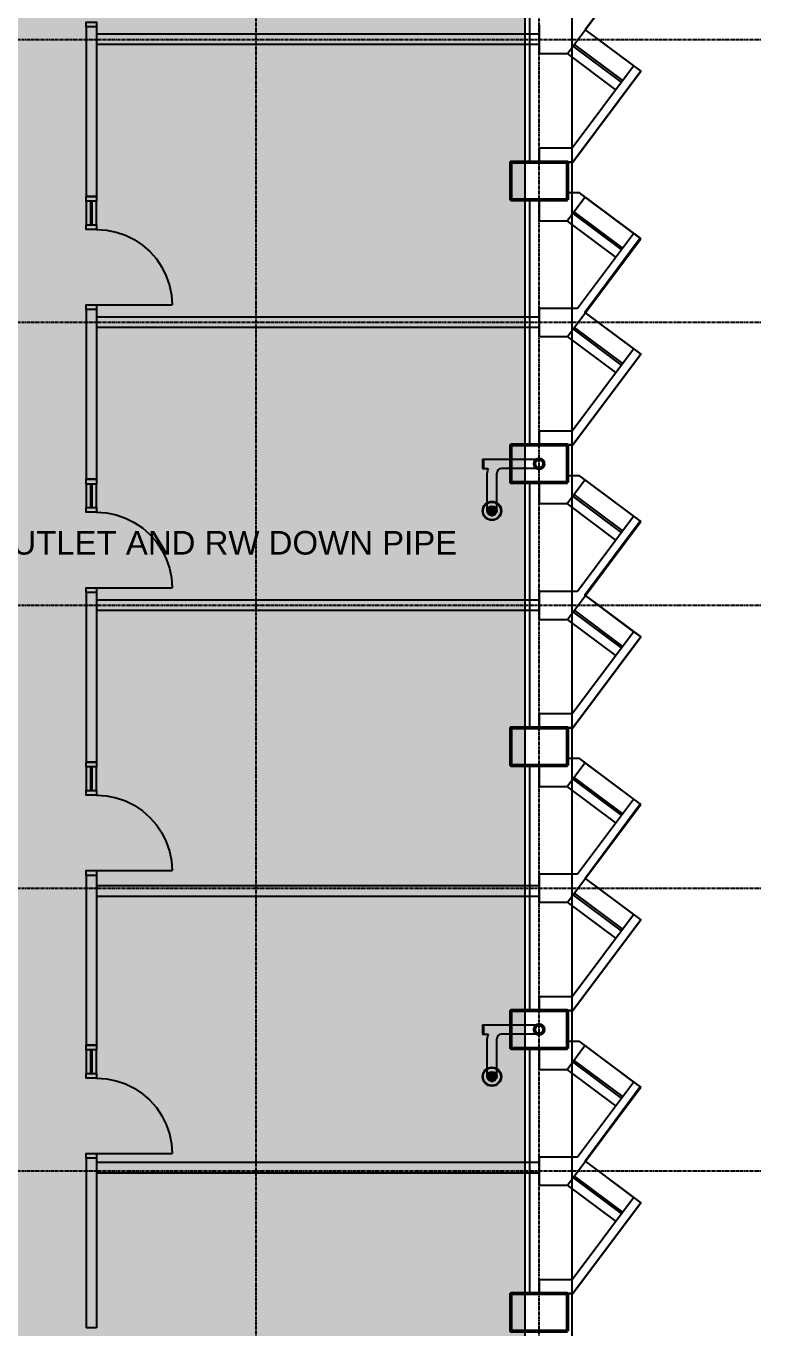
# Model space of a CAD drawing. Header units: millimetres. Extents: x -49883 to 118742, y -18440 to 67826.
# Drawn here: x 40030 to 47817, y 39611 to 53418 of the extents above; entities that cross this region are included whole.
import ezdxf

# ---------------------------------------------------------------- set-up
doc = ezdxf.new("R2010")
doc.units = ezdxf.units.MM
doc.linetypes.add('PCENTRE', pattern=[50.8, 31.75, -6.35, 6.35, -6.35])
doc.linetypes.add('PCENTRE2', pattern=[28.575, 19.05, -3.175, 3.175, -3.175])
for name, color, linetype in [('Boundaries_and_building_grids', 140, 'PCENTRE2'), ('Fourth Floor - Hatch', 1, 'Continuous'), ('Fourth Floor - Roofs', 2, 'Continuous'), ('Fourth Floor - Structural Members', 5, 'Continuous'), ('Fourth Floor - Text and Leaders', 1, 'Continuous'), ('Third Floor - Curtain Walls', 1, 'Continuous'), ('Third Floor - Doors Windows and Openings', 1, 'Continuous'), ('Third Floor - Structural Members', 5, 'Continuous'), ('Third Floor - Walls', 3, 'Continuous')]:
    doc.layers.add(name, color=color, linetype=linetype)
doc.styles.add('Arial1', font='arial.ttf')

# ---------------------------------------------------------------- blocks, each defined once
blk = doc.blocks.new('OffSetFullbore')
at = {"layer": 'Fourth Floor - Roofs', "linetype": 'Continuous'}
h = blk.add_hatch(dxfattribs=at)
h.set_pattern_fill('lines', color=256, scale=6.25, style=0)
h.set_pattern_definition([(0, (-14818.7696, 134.024), (0, 6.25), [])])
h.paths.add_polyline_path([(-550, -500, -1), (-450, -500, -1)])
at = {"layer": 'Fourth Floor - Roofs', "linetype": 'Continuous', "lineweight": -3}
for p, q in [((-600, 50), (0, 50)), ((-600, 50), (-600, -50)), ((-590, 50), (-590, -50)), ((-600, -50), (-541, -50)), ((-550, -500), (-550, -100)), ((-450, -500), (-450, -100)), ((0, -50), (-400, -50))]:
    blk.add_line(p, q, dxfattribs=at)
at = {"layer": 'Fourth Floor - Roofs', "linetype": 'Continuous'}
for radius in [100, 93.8, 50, 50]:
    blk.add_circle((-500, -500), radius, dxfattribs=at)
at = {"layer": 'Fourth Floor - Roofs', "linetype": 'Continuous', "lineweight": -3}
for centre, radius, start, end in [((0, 0), 50, 270, 90), ((-400, -100), 150, 160.5288, 180), ((-400, -100), 50, 90, 180)]:
    blk.add_arc(centre, radius, start, end, dxfattribs=at)

msp = doc.modelspace()

# ---------------------------------------------------------------- hatches: boundary and pattern name
at = {"layer": 'Fourth Floor - Hatch', "linetype": 'Continuous'}
h = msp.add_hatch(dxfattribs=at)
h.set_pattern_fill('ANGLE', color=61, scale=45, style=0)
h.set_pattern_definition([(0, (0, 0), (0, 314.325), [228.6, -85.725]), (90, (0, 0), (-314.325, 2e-14), [228.6, -85.725])])
h.paths.add_polyline_path([(33617, 65176), (45317, 65176), (45317, 36986), (33617, 36986), (33617, 37026), (33127, 37026), (33127, 42526), (33617, 42526)])
h.paths.add_polyline_path([(36537, 44491), (38297, 44491), (38297, 41261), (36537, 41261)])

# ---------------------------------------------------------------- linework, layer by layer
at = {"layer": 'Boundaries_and_building_grids', "color": 140, "linetype": 'PCENTRE', "lineweight": -3}
for p, q in [((42467, -6274), (42467, 67826)), ((45467, -6274), (45467, 67826)), ((-49883, 53276), (47817, 53276)), ((-49883, 50276), (47817, 50276)), ((-49883, 47276), (47817, 47276)), ((-49883, 44276), (47817, 44276)), ((-49883, 41276), (47817, 41276))]:
    msp.add_line(p, q, dxfattribs=at)
at = {"layer": 'Fourth Floor - Roofs', "color": 3, "linetype": 'Continuous'}
msp.add_line((45817, -4124, 13800), (45817, 65676, 13800), dxfattribs=at)
at = {"layer": 'Fourth Floor - Roofs', "color": 3, "linetype": 'Continuous', "lineweight": -3}
msp.add_line((45317, -3624, 13800), (45317, 65176, 13800), dxfattribs=at)
at = {"layer": 'Fourth Floor - Roofs', "color": 1, "linetype": 'Continuous', "lineweight": -3, "elevation": 13800}
for points in [[(46538, 54167), (45956, 53378), (46543, 52939), (45823, 51976), (45767, 51976)], [(45767, 51653), (45887, 51653), (46538, 51167), (45951, 50381), (46543, 49939), (45823, 48976), (45767, 48976), (45767, 48653), (45887, 48653), (46538, 48167), (45951, 47381), (46543, 46939), (45823, 45976), (45767, 45976), (45767, 45653), (45887, 45653), (46538, 45167), (45956, 44378), (46543, 43939), (45823, 42976), (45767, 42976), (45767, 42653), (45887, 42653), (46538, 42167), (45956, 41378), (46543, 40939), (45823, 39976), (45767, 39976)]]:
    msp.add_lwpolyline(points, dxfattribs=at)
at = {"layer": 'Fourth Floor - Structural Members', "color": 8, "linetype": 'Continuous', "lineweight": 50, "elevation": 13800}
for points in [[(45767, 51576), (45767, 51976), (45167, 51976), (45167, 51576), (45767, 51576)], [(45767, 48576), (45767, 48976), (45167, 48976), (45167, 48576), (45767, 48576)], [(45767, 45576), (45767, 45976), (45167, 45976), (45167, 45576), (45767, 45576)], [(45767, 42576), (45767, 42976), (45167, 42976), (45167, 42576), (45767, 42576)], [(45767, 39576), (45767, 39976), (45167, 39976), (45167, 39576), (45767, 39576)]]:
    msp.add_lwpolyline(points, dxfattribs=at)
at = {"layer": 'Fourth Floor - Structural Members', "color": 8, "linetype": 'Continuous', "lineweight": 50}
for centre in [(45467, 48776, 13800), (45467, 42776, 13800)]:
    msp.add_circle(centre, 50, dxfattribs=at)
at = {"layer": 'Third Floor - Curtain Walls', "color": 3, "linetype": 'Continuous'}
for p, q in [((45767, 53126, 10350), (46543, 54163, 10350)), ((45467, 53426, 10350), (45467, 53126, 10350)), ((45467, 53126, 10350), (45767, 53126, 10350)), ((45817, 52126, 10350), (46467, 52995, 10350)), ((45823, 51976, 10350), (46543, 52939, 10350)), ((46467, 52995, 10350), (46543, 52939, 10350)), ((45467, 52126, 10350), (45817, 52126, 10350)), ((45467, 52126, 10350), (45467, 51976, 10350)), ((45367, 51976, 10350), (45823, 51976, 10350)), ((45767, 51653, 10350), (45887, 51653, 10350)), ((45887, 51653, 10350), (45951, 51605, 10350)), ((45467, 51576, 10350), (45467, 51353, 10350)), ((45763, 51353, 10350), (45951, 51605, 10350)), ((45467, 51353, 10350), (45763, 51353, 10350)), ((45767, 50126, 10350), (46543, 51163, 10350)), ((45874, 50426, 10350), (46467, 51219, 10350)), ((46467, 51219, 10350), (46543, 51163, 10350)), ((45467, 50426, 10350), (45874, 50426, 10350)), ((45467, 50426, 10350), (45467, 50126, 10350)), ((45467, 50126, 10350), (45767, 50126, 10350)), ((45817, 49126, 10350), (46467, 49995, 10350)), ((46467, 49995, 10350), (46543, 49939, 10350)), ((45823, 48976, 10350), (46543, 49939, 10350)), ((45467, 49126, 10350), (45817, 49126, 10350)), ((45467, 49126, 10350), (45467, 48976, 10350)), ((45367, 48976, 10350), (45823, 48976, 10350)), ((45167, 48721, 10350), (45167, 48831, 10350)), ((45763, 48353, 10350), (45951, 48605, 10350)), ((45767, 48653, 10350), (45887, 48653, 10350)), ((45887, 48653, 10350), (45951, 48605, 10350)), ((45467, 48576, 10350), (45467, 48353, 10350)), ((45467, 48353, 10350), (45763, 48353, 10350)), ((45874, 47426, 10350), (46467, 48219, 10350)), ((46467, 48219, 10350), (46543, 48163, 10350)), ((45767, 47126, 10350), (46543, 48163, 10350)), ((45467, 47426, 10350), (45874, 47426, 10350)), ((45467, 47426, 10350), (45467, 47126, 10350)), ((45467, 47126, 10350), (45767, 47126, 10350)), ((45817, 46126, 10350), (46467, 46995, 10350)), ((46467, 46995, 10350), (46543, 46939, 10350)), ((45823, 45976, 10350), (46543, 46939, 10350)), ((45467, 46126, 10350), (45817, 46126, 10350)), ((45467, 46126, 10350), (45467, 45976, 10350)), ((45367, 45976, 10350), (45823, 45976, 10350)), ((45167, 45721, 10350), (45167, 45831, 10350)), ((45467, 45576, 10350), (45467, 45353, 10350)), ((45763, 45353, 10350), (45951, 45605, 10350)), ((45767, 45653, 10350), (45887, 45653, 10350)), ((45887, 45653, 10350), (45951, 45605, 10350)), ((45467, 45353, 10350), (45763, 45353, 10350)), ((45767, 44126, 10350), (46543, 45163, 10350)), ((45874, 44426, 10350), (46467, 45219, 10350)), ((46467, 45219, 10350), (46543, 45163, 10350)), ((45467, 44426, 10350), (45874, 44426, 10350)), ((45467, 44426, 10350), (45467, 44126, 10350)), ((45467, 44126, 10350), (45767, 44126, 10350)), ((45817, 43126, 10350), (46467, 43995, 10350)), ((45823, 42976, 10350), (46543, 43939, 10350)), ((46467, 43995, 10350), (46543, 43939, 10350)), ((45467, 43126, 10350), (45467, 42976, 10350)), ((45467, 43126, 10350), (45817, 43126, 10350)), ((45367, 42976, 10350), (45823, 42976, 10350)), ((45167, 42721, 10350), (45167, 42831, 10350)), ((45467, 42576, 10350), (45467, 42353, 10350)), ((45763, 42353, 10350), (45951, 42605, 10350)), ((45767, 42653, 10350), (45887, 42653, 10350)), ((45887, 42653, 10350), (45951, 42605, 10350)), ((45467, 42353, 10350), (45763, 42353, 10350)), ((45767, 41126, 10350), (46543, 42163, 10350)), ((45874, 41426, 10350), (46467, 42219, 10350)), ((46467, 42219, 10350), (46543, 42163, 10350)), ((45467, 41426, 10350), (45467, 41126, 10350)), ((45467, 41426, 10350), (45874, 41426, 10350)), ((45467, 41126, 10350), (45767, 41126, 10350)), ((45817, 40126, 10350), (46467, 40995, 10350)), ((45823, 39976, 10350), (46543, 40939, 10350)), ((46467, 40995, 10350), (46543, 40939, 10350)), ((45467, 40126, 10350), (45817, 40126, 10350)), ((45467, 40126, 10350), (45467, 39976, 10350)), ((45367, 39976, 10350), (45823, 39976, 10350)), ((45167, 39721, 10350), (45167, 39831, 10350))]:
    msp.add_line(p, q, dxfattribs=at)
at = {"layer": 'Third Floor - Curtain Walls', "color": 3, "linetype": 'Continuous', "elevation": 10350}
for points in [[(45367, 51976), (45367, 54576), (45767, 54576), (45767, 54653)], [(45367, 48976), (45367, 51576), (45767, 51576), (45767, 51653)], [(45367, 45976), (45367, 48576), (45767, 48576), (45767, 48653)], [(45367, 42976), (45367, 45576), (45767, 45576), (45767, 45653)], [(45367, 39976), (45367, 42576), (45767, 42576), (45767, 42653)]]:
    msp.add_lwpolyline(points, dxfattribs=at)
at = {"layer": 'Third Floor - Doors Windows and Openings', "color": 1, "linetype": 'Continuous'}
for p, q in [((45956, 53378, 10350), (46467, 52995, 10350)), ((46339, 52823, 10350), (45827, 53206, 10350)), ((45839, 53222, 10350), (46351, 52839, 10350)), ((46279, 52743, 10350), (45767, 53126, 10350)), ((45951, 51605, 10350), (46467, 51219, 10350)), ((46339, 51048, 10350), (45823, 51433, 10350)), ((45835, 51449, 10350), (46351, 51064, 10350)), ((46279, 50967, 10350), (45763, 51353, 10350)), ((45956, 50378, 10350), (46467, 49995, 10350)), ((46279, 49743, 10350), (45767, 50126, 10350)), ((46339, 49823, 10350), (45827, 50206, 10350)), ((45839, 50222, 10350), (46351, 49839, 10350)), ((45467, 49126, 10350), (45817, 49126, 10350)), ((45951, 48605, 10350), (46467, 48219, 10350)), ((46279, 47967, 10350), (45763, 48353, 10350)), ((46339, 48048, 10350), (45823, 48433, 10350)), ((45835, 48449, 10350), (46351, 48064, 10350)), ((45956, 47378, 10350), (46467, 46995, 10350)), ((45839, 47222, 10350), (46351, 46839, 10350)), ((46279, 46743, 10350), (45767, 47126, 10350)), ((46339, 46823, 10350), (45827, 47206, 10350)), ((45951, 45605, 10350), (46467, 45219, 10350)), ((46339, 45048, 10350), (45823, 45433, 10350)), ((45835, 45449, 10350), (46351, 45064, 10350)), ((46279, 44967, 10350), (45763, 45353, 10350)), ((45956, 44378, 10350), (46467, 43995, 10350)), ((46339, 43823, 10350), (45827, 44206, 10350)), ((45839, 44222, 10350), (46351, 43839, 10350)), ((46279, 43743, 10350), (45767, 44126, 10350)), ((45951, 42605, 10350), (46467, 42219, 10350)), ((46339, 42048, 10350), (45823, 42433, 10350)), ((45835, 42449, 10350), (46351, 42064, 10350)), ((46279, 41967, 10350), (45763, 42353, 10350)), ((45956, 41378, 10350), (46467, 40995, 10350)), ((46339, 40823, 10350), (45827, 41206, 10350)), ((45839, 41222, 10350), (46351, 40839, 10350)), ((46279, 40743, 10350), (45767, 41126, 10350))]:
    msp.add_line(p, q, dxfattribs=at)
at = {"layer": 'Third Floor - Doors Windows and Openings', "linetype": 'Continuous'}
for p, q in [((40667, 51561, 10350), (40667, 51311, 10350)), ((40717, 51311, 10350), (40717, 51561, 10350)), ((40727, 51561, 10350), (40727, 51311, 10350)), ((40777, 51311, 10350), (40777, 51561, 10350)), ((40777, 50461, 10350), (41577, 50461, 10350)), ((40667, 48561, 10350), (40667, 48311, 10350)), ((40717, 48311, 10350), (40717, 48561, 10350)), ((40727, 48561, 10350), (40727, 48311, 10350)), ((40777, 48311, 10350), (40777, 48561, 10350)), ((40777, 47461, 10350), (41577, 47461, 10350)), ((40667, 45561, 10350), (40667, 45311, 10350)), ((40717, 45311, 10350), (40717, 45561, 10350)), ((40727, 45561, 10350), (40727, 45311, 10350)), ((40777, 45311, 10350), (40777, 45561, 10350)), ((40777, 44461, 10350), (41577, 44461, 10350)), ((40667, 42561, 10350), (40667, 42311, 10350)), ((40717, 42311, 10350), (40717, 42561, 10350)), ((40727, 42561, 10350), (40727, 42311, 10350)), ((40777, 42311, 10350), (40777, 42561, 10350)), ((40777, 41461, 10350), (41577, 41461, 10350))]:
    msp.add_line(p, q, dxfattribs=at)
at = {"layer": 'Third Floor - Doors Windows and Openings'}
for p, q in [((40777, 51261, 10350), (40882, 51254, 10350)), ((40882, 51254, 10350), (40984, 51233, 10350)), ((40984, 51233, 10350), (41083, 51200, 10350)), ((41083, 51200, 10350), (41177, 51154, 10350)), ((41177, 51154, 10350), (41264, 51095, 10350)), ((41264, 51095, 10350), (41343, 51026, 10350)), ((41343, 51026, 10350), (41412, 50948, 10350)), ((41412, 50948, 10350), (41470, 50861, 10350)), ((41470, 50861, 10350), (41516, 50767, 10350)), ((41516, 50767, 10350), (41550, 50668, 10350)), ((41550, 50668, 10350), (41570, 50565, 10350)), ((41570, 50565, 10350), (41577, 50461, 10350)), ((40777, 48261, 10350), (40882, 48254, 10350)), ((40882, 48254, 10350), (40984, 48233, 10350)), ((40984, 48233, 10350), (41083, 48200, 10350)), ((41083, 48200, 10350), (41177, 48154, 10350)), ((41177, 48154, 10350), (41264, 48095, 10350)), ((41264, 48095, 10350), (41343, 48026, 10350)), ((41343, 48026, 10350), (41412, 47948, 10350)), ((41412, 47948, 10350), (41470, 47861, 10350)), ((41470, 47861, 10350), (41516, 47767, 10350)), ((41516, 47767, 10350), (41550, 47668, 10350)), ((41550, 47668, 10350), (41570, 47565, 10350)), ((41570, 47565, 10350), (41577, 47461, 10350)), ((40777, 45261, 10350), (40882, 45254, 10350)), ((40882, 45254, 10350), (40984, 45233, 10350)), ((40984, 45233, 10350), (41083, 45200, 10350)), ((41083, 45200, 10350), (41177, 45154, 10350)), ((41177, 45154, 10350), (41264, 45095, 10350)), ((41264, 45095, 10350), (41343, 45026, 10350)), ((41343, 45026, 10350), (41412, 44948, 10350)), ((41412, 44948, 10350), (41470, 44861, 10350)), ((41470, 44861, 10350), (41516, 44767, 10350)), ((41516, 44767, 10350), (41550, 44668, 10350)), ((41550, 44668, 10350), (41570, 44565, 10350)), ((41570, 44565, 10350), (41577, 44461, 10350)), ((40777, 42261, 10350), (40882, 42254, 10350)), ((40882, 42254, 10350), (40984, 42233, 10350)), ((40984, 42233, 10350), (41083, 42200, 10350)), ((41083, 42200, 10350), (41177, 42154, 10350)), ((41177, 42154, 10350), (41264, 42095, 10350)), ((41264, 42095, 10350), (41343, 42026, 10350)), ((41343, 42026, 10350), (41412, 41948, 10350)), ((41412, 41948, 10350), (41470, 41861, 10350)), ((41470, 41861, 10350), (41516, 41767, 10350)), ((41516, 41767, 10350), (41550, 41668, 10350)), ((41550, 41668, 10350), (41570, 41565, 10350)), ((41570, 41565, 10350), (41577, 41461, 10350))]:
    msp.add_line(p, q, dxfattribs=at)
at = {"layer": 'Third Floor - Doors Windows and Openings', "linetype": 'Continuous', "elevation": 10350}
for points in [[(40777, 53411), (40667, 53411), (40667, 53461), (40777, 53461), (40777, 53411)], [(40777, 51561), (40667, 51561), (40667, 51611), (40777, 51611), (40777, 51561)], [(40777, 51261), (40667, 51261), (40667, 51311), (40777, 51311), (40777, 51261)], [(40777, 50411), (40667, 50411), (40667, 50461), (40777, 50461), (40777, 50411)], [(40777, 48561), (40667, 48561), (40667, 48611), (40777, 48611), (40777, 48561)], [(40777, 48261), (40667, 48261), (40667, 48311), (40777, 48311), (40777, 48261)], [(40777, 47411), (40667, 47411), (40667, 47461), (40777, 47461), (40777, 47411)], [(40777, 45561), (40667, 45561), (40667, 45611), (40777, 45611), (40777, 45561)], [(40777, 45261), (40667, 45261), (40667, 45311), (40777, 45311), (40777, 45261)], [(40777, 44411), (40667, 44411), (40667, 44461), (40777, 44461), (40777, 44411)], [(40777, 42561), (40667, 42561), (40667, 42611), (40777, 42611), (40777, 42561)], [(40777, 42261), (40667, 42261), (40667, 42311), (40777, 42311), (40777, 42261)], [(40777, 41411), (40667, 41411), (40667, 41461), (40777, 41461), (40777, 41411)]]:
    msp.add_lwpolyline(points, dxfattribs=at)
at = {"layer": 'Third Floor - Structural Members', "color": 5, "linetype": 'Continuous', "elevation": 10350}
for points in [[(45767, 51576), (45767, 51976), (45167, 51976), (45167, 51576), (45767, 51576)], [(45767, 48576), (45767, 48976), (45167, 48976), (45167, 48576), (45767, 48576)], [(45767, 45576), (45767, 45976), (45167, 45976), (45167, 45576), (45767, 45576)], [(45767, 42576), (45767, 42976), (45167, 42976), (45167, 42576), (45767, 42576)], [(45767, 39576), (45767, 39976), (45167, 39976), (45167, 39576), (45767, 39576)]]:
    msp.add_lwpolyline(points, dxfattribs=at)
at = {"layer": 'Third Floor - Structural Members', "color": 5, "linetype": 'Continuous', "lineweight": -3}
for centre in [(45467, 48776, 10350), (45467, 42776, 10350)]:
    msp.add_circle(centre, 50, dxfattribs=at)
at = {"layer": 'Third Floor - Walls', "color": 2, "linetype": 'Continuous'}
for p, q in [((40777, 53411, 10350), (40667, 53411, 10350)), ((40667, 53411, 10350), (40667, 51611, 10350)), ((40777, 53411, 10350), (40777, 51611, 10350)), ((45467, 53331, 10350), (40778, 53331, 10350)), ((45467, 53221, 10350), (40778, 53221, 10350)), ((40777, 51611, 10350), (40667, 51611, 10350)), ((40777, 50411, 10350), (40667, 50411, 10350)), ((40667, 50411, 10350), (40667, 48611, 10350)), ((40777, 50411, 10350), (40777, 48611, 10350)), ((45467, 50331, 10350), (40778, 50331, 10350)), ((45467, 50221, 10350), (40778, 50221, 10350)), ((40777, 48611, 10350), (40667, 48611, 10350)), ((40777, 47411, 10350), (40667, 47411, 10350)), ((40667, 47411, 10350), (40667, 45611, 10350)), ((40777, 47411, 10350), (40777, 45611, 10350)), ((45467, 47331, 10350), (40778, 47331, 10350)), ((45467, 47221, 10350), (40778, 47221, 10350)), ((40777, 45611, 10350), (40667, 45611, 10350)), ((40777, 44411, 10350), (40667, 44411, 10350)), ((40667, 44411, 10350), (40667, 42611, 10350)), ((40777, 44411, 10350), (40777, 42611, 10350)), ((45466, 44298, 10350), (40777, 44298, 10350)), ((45466, 44188, 10350), (40777, 44188, 10350)), ((40777, 42611, 10350), (40667, 42611, 10350)), ((40777, 41411, 10350), (40667, 41411, 10350)), ((40667, 41411, 10350), (40667, 39721, 10350)), ((40777, 41411, 10350), (40777, 39611, 10350)), ((45466, 41364, 10350), (40777, 41364, 10350)), ((45466, 41254, 10350), (40777, 41254, 10350)), ((40667, 39721, 10350), (40667, 39611, 10350)), ((40777, 39611, 10350), (40667, 39611, 10350))]:
    msp.add_line(p, q, dxfattribs=at)

# ---------------------------------------------------------------- block references
at = {"layer": 'Fourth Floor - Roofs', "color": 1, "linetype": 'Continuous', "lineweight": -3}
for p in [(45467, 48776, 13800), (45467, 42776, 13800)]:
    msp.add_blockref('OffSetFullbore', p, dxfattribs=at)

# ---------------------------------------------------------------- texts
at = {"layer": 'Fourth Floor - Text and Leaders', "color": 2, "insert": (36818, 48063, 13800), "char_height": 250, "attachment_point": 1, "style": 'Arial1'}
msp.add_mtext('100 Ø FULBORE OUTLET AND RW DOWN PIPE', dxfattribs=at)

doc.saveas('drawing.dxf')
